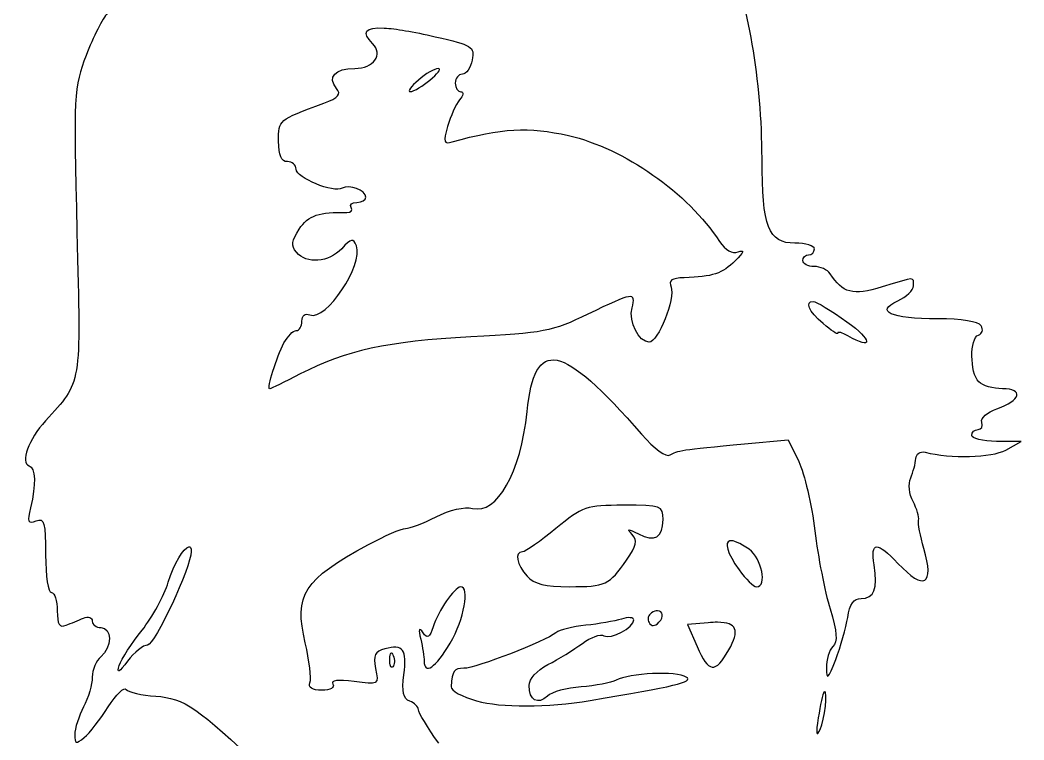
# Model space of a CAD drawing. Extents: x 5 to 88, y 4 to 114.
# Drawn here: x 9.94 to 31.55, y 25.43 to 40.93 of the extents above; entities that cross this region are included whole.
import ezdxf

# ---------------------------------------------------------------- set-up
doc = ezdxf.new("R2010")
doc.units = 0
doc.layers.add('Layer_1', color=7, linetype='CONTINUOUS')

msp = doc.modelspace()

# ---------------------------------------------------------------- linework, layer by layer
at = {"layer": 'Layer_1', "color": 7}
for points in [[(17.779276, 40.753902)], [(18.941479, 39.881087)], [(27.019022, 34.868474)], [(22.931933, 30.480113)], [(25.219649, 29.71375)], [(13.569714, 29.587144)], [(19.42362, 28.720528)], [(23.664705, 28.205316)], [(23.075594, 28.059588)], [(24.952999, 27.959851)], [(17.922937, 27.297877)], [(27.261386, 26.468472)]]:
    msp.add_lwpolyline(points, close=True, dxfattribs=at)
for points in [[(25.536942, 31.801479), (26.47797, 31.890879), (26.702247, 31.420106)], [(31.157788, 31.667637), (31.492134, 31.84902), (30.959351, 31.854187)], [(24.750944, 27.949516), (24.308593, 27.909726), (24.513232, 27.439471)], [(19.768302, 26.267449), (19.768302, 26.267965)]]:
    msp.add_lwpolyline(points, dxfattribs=at)
for points in [[(25.91263, 37.947356), (25.91263, 39.586026), (25.599194, 41.408714), (25.159704, 42.328483)], [(11.824601, 41.074813), (11.721205, 40.971414), (11.513151, 40.562394), (11.362097, 40.165826)], [(17.528129, 40.41904), (17.282266, 40.664902), (17.366065, 40.776635), (17.779276, 40.753902)], [(17.779276, 40.753902), (18.027203, 40.740263), (18.393818, 40.678208), (18.878951, 40.567869)], [(17.146757, 39.884188), (17.552045, 39.884188), (17.764728, 40.182439), (17.528129, 40.41904)], [(18.878951, 40.567869), (19.678441, 40.386028), (19.727841, 40.354551), (19.672701, 40.066089)], [(11.362097, 40.165826), (11.097792, 39.471925), (11.090356, 39.328825), (11.164176, 36.368124)], [(19.672701, 40.066089), (19.640358, 39.896901), (19.545254, 39.758614), (19.461344, 39.758614)], [(16.750399, 39.45579), (16.548692, 39.698831), (16.720186, 39.884188), (17.146757, 39.884188)], [(18.338932, 39.384993), (18.507897, 39.389166), (19.101448, 39.878089), (18.941479, 39.881087)], [(18.941479, 39.881087), (18.865829, 39.882619), (18.673658, 39.770962), (18.514632, 39.63304)], [(18.514632, 39.63304), (18.355605, 39.49511), (18.276662, 39.382996), (18.338932, 39.384993)], [(19.461344, 39.758614), (19.37743, 39.758614), (19.308899, 39.673963), (19.308899, 39.570514)], [(19.308899, 39.570514), (19.308899, 39.467043), (19.362878, 39.382411), (19.428788, 39.382411)], [(16.479097, 39.13643), (16.798758, 39.255752), (16.858279, 39.325801), (16.750399, 39.45579)], [(19.428788, 39.382411), (19.494698, 39.382411), (19.482733, 39.303512), (19.402433, 39.206712)], [(15.505513, 38.319426), (15.505513, 38.781587), (15.486617, 38.76595), (16.479097, 39.13643)], [(19.402433, 39.206712), (19.322131, 39.109951), (19.205774, 38.853202), (19.143534, 38.636204)], [(19.143534, 38.636204), (19.045922, 38.295952), (19.059467, 38.249857), (19.242753, 38.301858)], [(19.242753, 38.301858), (20.297397, 38.601168), (20.893582, 38.633656), (21.748026, 38.439317)], [(15.693615, 37.877593), (15.562038, 37.877593), (15.505513, 38.010546), (15.505513, 38.319426)], [(21.748026, 38.439317), (22.938503, 38.168555), (24.316784, 37.202628), (25.000024, 36.159868)], [(15.881718, 37.714811), (15.881718, 37.804401), (15.797058, 37.877593), (15.693615, 37.877593)], [(26.622147, 36.122144), (26.048676, 36.122144), (25.91263, 36.472497), (25.91263, 37.947356)], [(16.872872, 37.306051), (16.695179, 37.196233), (15.881718, 37.531693), (15.881718, 37.714811)], [(17.386019, 37.112265), (17.386019, 37.258915), (17.020077, 37.397052), (16.872872, 37.306051)], [(17.064075, 36.889023), (17.026266, 36.950242), (17.083169, 37.000126), (17.190682, 37.000126)], [(17.190682, 37.000126), (17.298199, 37.000126), (17.386019, 37.050664), (17.386019, 37.112265)], [(15.950447, 36.427552), (16.140975, 36.718313), (16.389444, 36.804287), (16.977258, 36.783086)], [(16.977258, 36.783086), (17.062698, 36.780017), (17.101885, 36.827822), (17.064075, 36.889023)], [(11.164176, 36.368124), (11.248042, 33.004505), (11.274797, 33.167729), (10.487732, 32.298089)], [(15.888436, 35.925775), (15.771354, 36.066854), (15.784875, 36.174862), (15.950447, 36.427552)], [(17.178796, 36.064785), (17.114108, 36.233364), (17.070154, 36.224995), (16.864087, 36.003806)], [(25.000024, 36.159868), (25.126348, 35.967079), (25.26914, 35.886159), (25.397933, 35.934559)], [(27.040726, 35.997088), (27.040726, 36.066068), (26.852443, 36.122144), (26.622147, 36.122144)], [(16.864087, 36.003806), (16.586015, 35.705367), (16.103568, 35.666555), (15.888436, 35.925775)], [(16.180408, 34.578054), (16.528698, 34.444402), (17.338102, 35.649635), (17.178796, 36.064785)], [(25.397933, 35.934559), (25.539745, 35.987788), (25.521733, 35.931749), (25.336438, 35.74439)], [(26.915671, 35.871514), (26.984634, 35.871514), (27.040726, 35.928088), (27.040726, 35.997088)], [(25.336438, 35.74439), (25.063904, 35.468819), (24.844362, 35.395854), (24.237797, 35.379553)], [(26.790097, 35.745941), (26.790097, 35.81492), (26.84671, 35.871514), (26.915671, 35.871514)], [(27.034524, 35.620883), (26.900028, 35.620883), (26.790097, 35.67694), (26.790097, 35.745941)], [(27.379207, 35.463786), (27.32406, 35.550017), (27.169022, 35.620883), (27.034524, 35.620883)], [(28.495418, 35.1806), (27.8638, 34.988989), (27.647963, 35.043686), (27.379207, 35.463786)], [(24.237797, 35.379553), (23.969825, 35.372383), (23.898, 35.322012), (23.95306, 35.178534)], [(29.172379, 35.201788), (29.172379, 35.404218), (29.239453, 35.406319), (28.495418, 35.1806)], [(23.113834, 34.728948), (23.204815, 35.076857), (23.134809, 35.066723), (22.161438, 34.592521)], [(23.95306, 35.178534), (24.047078, 34.933524), (23.674641, 33.99101), (23.483837, 33.99101)], [(28.8339, 34.879843), (29.019947, 34.964613), (29.172379, 35.109387), (29.172379, 35.201788)], [(27.228829, 34.390467), (26.914961, 34.663377), (26.825109, 34.868474), (27.019022, 34.868474)], [(27.019022, 34.868474), (27.075844, 34.868474), (27.399906, 34.67111), (27.739393, 34.429742)], [(29.697928, 34.494337), (28.679613, 34.496668), (28.332424, 34.651362), (28.8339, 34.879843)], [(16.006775, 34.443177), (16.006775, 34.563317), (16.076826, 34.617752), (16.180408, 34.578054)], [(22.161438, 34.592521), (21.403867, 34.223462), (21.200382, 34.18393), (19.643762, 34.102629)], [(23.483837, 33.99101), (23.259389, 33.99101), (23.036924, 34.434827), (23.113834, 34.728948)], [(15.885852, 34.241639), (15.952385, 34.241639), (16.006775, 34.332356), (16.006775, 34.443177)], [(27.542506, 34.185828), (27.542506, 34.148378), (27.401234, 34.240567), (27.228829, 34.390467)], [(27.739393, 34.429742), (28.293097, 34.036031), (28.30981, 33.8071), (27.761612, 34.126399)], [(30.629137, 34.342924), (30.572834, 34.433975), (30.20973, 34.493337), (29.697928, 34.494337)], [(15.621269, 33.973439), (15.700227, 34.120978), (15.819312, 34.241639), (15.885852, 34.241639)], [(27.761612, 34.126399), (27.640928, 34.196702), (27.542506, 34.22333), (27.542506, 34.185828)], [(30.573845, 34.144486), (30.655014, 34.171548), (30.679898, 34.260826), (30.629137, 34.342924)], [(15.31431, 32.987969), (15.247817, 32.987969), (15.462242, 33.676298), (15.621269, 33.973439)], [(19.643762, 34.102629), (17.838307, 34.008361), (16.954275, 33.81639), (15.970084, 33.305778)], [(20.855058, 32.497042), (21.023026, 34.104092), (21.583468, 33.993645), (23.318473, 32.011283)], [(30.576946, 33.138347), (30.38326, 33.332007), (30.380918, 34.080187), (30.573845, 34.144486)], [(15.970084, 33.305778), (15.632827, 33.130799), (15.33761, 32.987969), (15.31431, 32.987969)], [(31.088541, 32.987453), (30.889702, 32.987453), (30.659694, 33.055647), (30.576946, 33.138347)], [(30.97072, 32.557505), (31.482135, 32.737424), (31.550541, 32.987453), (31.088541, 32.987453)], [(19.679935, 30.412417), (20.211249, 30.279067), (20.717078, 31.176944), (20.855058, 32.497042)], [(30.643607, 32.266567), (30.61313, 32.354726), (30.75641, 32.482104), (30.97072, 32.557505)], [(10.487732, 32.298089), (10.123538, 31.895639), (9.939776, 31.394489), (10.132715, 31.33019)], [(30.56196, 32.109986), (30.636718, 32.109986), (30.673407, 32.180365), (30.643607, 32.266567)], [(23.318473, 32.011283), (23.600672, 31.688854), (23.84776, 31.509567), (23.93549, 31.563767)], [(30.426048, 31.984412), (30.426048, 32.053392), (30.487249, 32.109986), (30.56196, 32.109986)], [(30.959351, 31.854187), (30.666264, 31.856957), (30.426048, 31.915412), (30.426048, 31.984412)], [(23.93549, 31.563767), (24.094703, 31.662166), (24.147785, 31.669878), (25.536942, 31.801479)], [(29.223022, 31.483151), (29.229687, 31.586611), (29.319569, 31.649161), (29.42301, 31.622161)], [(29.42301, 31.622161), (29.96906, 31.479852), (30.854753, 31.503056), (31.157788, 31.667637)], [(26.702247, 31.420106), (26.82562, 31.161376), (26.981811, 30.491559), (27.049513, 29.931309)], [(29.112435, 31.067155), (29.166653, 31.192485), (29.216323, 31.379702), (29.223022, 31.483151)], [(10.132715, 31.33019), (10.273052, 31.283409), (10.28563, 30.929929), (10.164754, 30.427919)], [(29.16411, 30.55866), (29.07748, 30.720519), (29.055576, 30.935707), (29.112435, 31.067155)], [(22.931933, 30.480113), (22.126591, 30.480113), (22.052687, 30.454284), (21.476725, 29.978333)], [(23.780977, 30.174186), (23.780977, 30.468548), (23.748094, 30.480113), (22.931933, 30.480113)], [(29.282966, 30.159719), (29.299987, 30.224859), (29.246711, 30.404331), (29.16411, 30.55866)], [(10.164754, 30.427919), (10.090901, 30.121158), (10.110141, 30.075547), (10.28361, 30.142148)], [(18.895487, 30.231548), (19.189002, 30.381318), (19.509733, 30.455115), (19.679935, 30.412417)], [(10.28361, 30.142148), (10.462389, 30.210757), (10.489799, 30.112189), (10.489799, 29.410411)], [(18.237646, 29.978333), (18.326595, 29.978344), (18.622503, 30.092279), (18.895487, 30.231548)], [(23.250777, 29.862578), (23.607975, 29.678738), (23.780977, 29.780647), (23.780977, 30.174186)], [(29.395621, 29.551486), (29.316698, 29.820856), (29.265946, 30.094618), (29.282966, 30.159719)], [(17.440796, 29.633653), (17.789988, 29.823282), (18.148696, 29.978315), (18.237646, 29.978333)], [(21.476725, 29.978333), (21.142912, 29.702484), (20.819356, 29.477072), (20.757906, 29.477072)], [(23.116935, 29.849143), (22.994496, 29.978892), (23.020362, 29.981167), (23.250777, 29.862578)], [(22.997562, 29.300855), (23.210466, 29.605975), (23.23595, 29.722981), (23.116935, 29.849143)], [(27.049513, 29.931309), (27.117214, 29.371049), (27.26446, 28.613576), (27.376622, 28.248207)], [(16.078088, 27.519569), (15.836213, 28.56009), (16.036659, 28.871132), (17.440796, 29.633653)], [(25.219649, 29.71375), (25.095719, 29.687932), (25.153995, 29.462039), (25.419637, 29.088982)], [(25.633577, 29.532365), (25.433698, 29.672364), (25.294007, 29.729242), (25.219649, 29.71375)], [(28.324368, 29.194918), (28.246877, 29.701659), (28.38211, 29.709525), (28.838548, 29.225925)], [(10.489799, 29.410411), (10.489799, 28.953279), (10.544703, 28.59909), (10.615373, 28.59909)], [(13.624491, 29.48379), (13.624491, 29.15308), (12.837661, 27.470994), (12.682947, 27.470994)], [(13.130464, 28.825949), (13.24796, 29.218109), (13.467489, 29.568851), (13.569714, 29.587144)], [(13.569714, 29.587144), (13.60379, 29.59324), (13.624491, 29.562353), (13.624491, 29.48379)], [(20.757906, 29.477072), (20.578564, 29.477072), (20.628666, 29.202557), (20.853507, 28.954108)], [(25.795324, 28.724664), (26.030385, 28.724664), (25.906999, 29.340846), (25.633577, 29.532365)], [(28.838548, 29.225925), (29.402778, 28.628104), (29.627613, 28.759676), (29.395621, 29.551486)], [(21.763012, 28.72673), (22.553801, 28.7289), (22.62025, 28.760097), (22.997562, 29.300855)], [(28.047383, 28.473516), (28.329196, 28.473516), (28.4046, 28.670329), (28.324368, 29.194918)], [(25.419637, 29.088982), (25.562257, 28.888692), (25.731064, 28.724664), (25.795324, 28.724664)], [(12.565641, 27.789838), (12.789315, 28.068717), (13.043314, 28.535068), (13.130464, 28.825949)], [(20.853507, 28.954108), (21.007947, 28.783428), (21.240896, 28.72573), (21.763012, 28.72673)], [(10.615373, 28.59909), (10.684338, 28.59909), (10.740946, 28.423711), (10.740946, 28.209448)], [(19.42362, 28.720528), (19.289195, 28.7149), (18.943639, 28.212946), (18.832442, 27.861667)], [(19.198828, 27.513367), (19.499267, 28.026029), (19.63027, 28.729529), (19.42362, 28.720528)], [(27.757479, 28.066306), (27.801842, 28.352416), (27.888282, 28.473516), (28.047383, 28.473516)], [(10.740946, 28.209448), (10.740946, 27.91289), (10.785893, 27.838391), (10.929049, 27.89629)], [(23.536547, 28.16449), (23.461878, 28.118342), (23.436314, 28.022817), (23.479704, 27.952617)], [(23.664705, 28.205316), (23.62845, 28.206379), (23.584742, 28.194277), (23.536547, 28.16449)], [(23.69261, 27.959335), (23.813309, 28.079996), (23.773472, 28.202125), (23.664705, 28.205316)], [(27.376622, 28.248207), (27.530512, 27.746917), (27.545051, 27.548472), (27.43605, 27.439471)], [(10.929049, 27.89629), (11.032491, 27.93815), (11.201811, 28.00632), (11.305253, 28.048219)], [(11.305253, 28.048219), (11.408691, 28.090068), (11.493355, 28.061991), (11.493355, 27.98569)], [(11.493355, 27.98569), (11.493355, 27.90939), (11.577499, 27.846681), (11.680941, 27.846681)], [(22.117513, 27.897325), (21.840626, 27.870655), (21.551725, 27.797561), (21.475175, 27.735061)], [(22.887492, 28.030132), (22.740951, 27.983582), (22.3944, 27.924024), (22.117513, 27.897325)], [(22.509737, 27.669431), (22.654555, 27.579931), (23.154142, 27.844702), (23.154142, 28.011011)], [(23.075594, 28.059588), (23.027302, 28.063049), (22.960762, 28.053381), (22.887492, 28.030132)], [(23.154142, 28.011011), (23.154142, 28.039512), (23.123886, 28.056125), (23.075594, 28.059588)], [(23.479704, 27.952617), (23.532631, 27.867416), (23.602561, 27.869334), (23.69261, 27.959335)], [(24.952999, 27.959851), (24.892933, 27.959933), (24.825791, 27.956266), (24.750944, 27.949516)], [(25.196911, 27.366089), (25.436031, 27.786134), (25.373454, 27.95929), (24.952999, 27.959851)], [(27.498579, 27.157317), (27.606267, 27.433158), (27.722729, 27.842175), (27.757479, 28.066306)], [(11.680941, 27.846681), (11.924274, 27.846681), (11.924274, 27.421794), (11.680941, 27.219846)], [(12.076265, 27.032259), (12.121588, 27.170181), (12.341967, 27.510956), (12.565641, 27.789838)], [(18.615401, 27.736609), (18.527301, 27.861191), (18.513108, 27.821381), (18.564758, 27.596049)], [(18.832442, 27.861667), (18.757459, 27.624788), (18.712591, 27.599179), (18.615401, 27.736609)], [(21.475175, 27.735061), (21.250396, 27.551459), (19.745757, 26.969214), (19.495967, 26.969214)], [(22.044649, 27.505098), (22.227738, 27.640499), (22.437027, 27.714331), (22.509737, 27.669431)], [(12.682947, 27.470994), (12.591692, 27.470994), (12.399433, 27.315435), (12.255582, 27.125794)], [(16.179374, 26.659673), (16.213235, 26.747914), (16.167528, 27.134838), (16.078088, 27.519569)], [(18.202506, 26.831755), (18.271541, 27.380705), (18.188845, 27.493097), (17.790128, 27.388827)], [(18.564758, 27.596049), (18.604278, 27.423641), (18.637139, 27.212512), (18.638139, 27.12631)], [(18.638139, 27.12631), (18.641568, 26.812372), (18.887444, 26.982028), (19.198828, 27.513367)], [(21.304642, 27.048279), (21.528767, 27.16418), (21.861561, 27.36974), (22.044649, 27.505098)], [(17.790128, 27.388827), (17.573724, 27.332238), (17.536498, 27.252413), (17.593758, 26.966113)], [(17.897615, 27.167652), (17.90062, 27.240703), (17.909753, 27.284685), (17.922937, 27.297877)], [(17.922937, 27.297877), (17.936121, 27.311069), (17.95357, 27.293633), (17.97358, 27.243616)], [(17.97358, 27.243616), (18.0098, 27.153107), (18.004904, 27.045022), (17.963244, 27.003321)], [(24.513232, 27.439471), (24.762247, 26.866741), (24.904074, 26.851681), (25.196911, 27.366089)], [(27.43605, 27.439471), (27.356612, 27.36003), (27.294041, 27.151266), (27.297041, 26.975416)], [(11.680941, 27.219846), (11.577504, 27.133997), (11.493355, 26.936149), (11.493355, 26.780079)], [(12.255582, 27.125794), (12.067542, 26.877896), (12.017005, 26.85194), (12.076265, 27.032259)], [(17.963244, 27.003321), (17.921584, 26.96166), (17.892215, 27.035474), (17.897615, 27.167652)], [(20.896915, 26.597144), (20.896915, 26.741265), (21.060085, 26.921819), (21.304642, 27.048279)], [(27.297041, 26.975416), (27.301684, 26.705755), (27.333445, 26.734317), (27.498579, 27.157317)], [(17.593758, 26.966113), (17.663923, 26.615254), (17.660894, 26.613794), (17.129704, 26.684993)], [(18.327046, 26.261766), (18.188376, 26.314984), (18.156216, 26.463336), (18.202506, 26.831755)], [(19.495967, 26.969214), (19.279231, 26.969214), (19.247005, 26.923089), (19.216915, 26.572339)], [(24.282755, 26.781114), (24.07249, 26.911022), (23.055327, 26.86722), (22.77277, 26.716)], [(11.493355, 26.780079), (11.493355, 26.623999), (11.408788, 26.334754), (11.30577, 26.137224)], [(16.436206, 26.49896), (16.228935, 26.49896), (16.139324, 26.555292), (16.179374, 26.659673)], [(16.674951, 26.627634), (16.721445, 26.552445), (16.622285, 26.49896), (16.436206, 26.49896)], [(17.129704, 26.684993), (16.779451, 26.731994), (16.622781, 26.712034), (16.674951, 26.627634)], [(21.294307, 26.372351), (21.085589, 26.174842), (20.896915, 26.281586), (20.896915, 26.597144)], [(22.77277, 26.716), (22.664387, 26.65804), (22.324803, 26.592273), (22.018294, 26.570273)], [(22.213631, 26.276752), (24.024402, 26.576562), (24.446998, 26.679604), (24.282755, 26.781114)], [(11.836487, 26.138774), (12.006595, 26.408244), (12.182521, 26.578329), (12.227161, 26.51653)], [(12.227161, 26.51653), (12.271798, 26.45475), (12.557527, 26.388234), (12.862264, 26.368734)], [(12.862264, 26.368734), (13.464833, 26.330124), (13.789013, 26.108294), (15.137577, 24.811725)], [(19.216915, 26.572339), (19.210019, 26.491969), (19.457975, 26.354748), (19.768302, 26.267449)], [(22.018294, 26.570273), (21.711785, 26.548283), (21.386067, 26.459153), (21.294307, 26.372351)], [(27.245365, 26.457102), (27.220029, 26.428361), (27.164892, 26.179496), (27.122892, 25.903647)], [(27.160617, 25.653015), (27.262849, 25.878681), (27.331426, 26.482574), (27.261386, 26.468472)], [(27.261386, 26.468472), (27.256716, 26.46753), (27.2513, 26.463833), (27.245365, 26.457102)], [(18.514632, 26.078314), (18.514632, 26.139743), (18.430145, 26.222166), (18.327046, 26.261766)], [(19.768302, 26.267965), (20.288843, 26.121455), (21.297173, 26.125011), (22.213631, 26.276752)], [(11.30577, 26.137224), (11.202753, 25.939694), (11.118093, 25.672076), (11.117667, 25.542946)], [(11.322306, 25.478866), (11.435127, 25.572497), (11.666379, 25.869315), (11.836487, 26.138774)], [(18.951814, 25.35846), (18.711489, 25.69298), (18.514632, 26.016912), (18.514632, 26.078314)], [(27.122892, 25.903647), (27.069671, 25.554077), (27.081435, 25.478247), (27.160617, 25.653015)], [(11.117667, 25.542946), (11.116999, 25.339815), (11.144797, 25.331546), (11.322306, 25.478866)]]:
    msp.add_open_spline(points, degree=3, dxfattribs=at)

doc.saveas('drawing.dxf')
